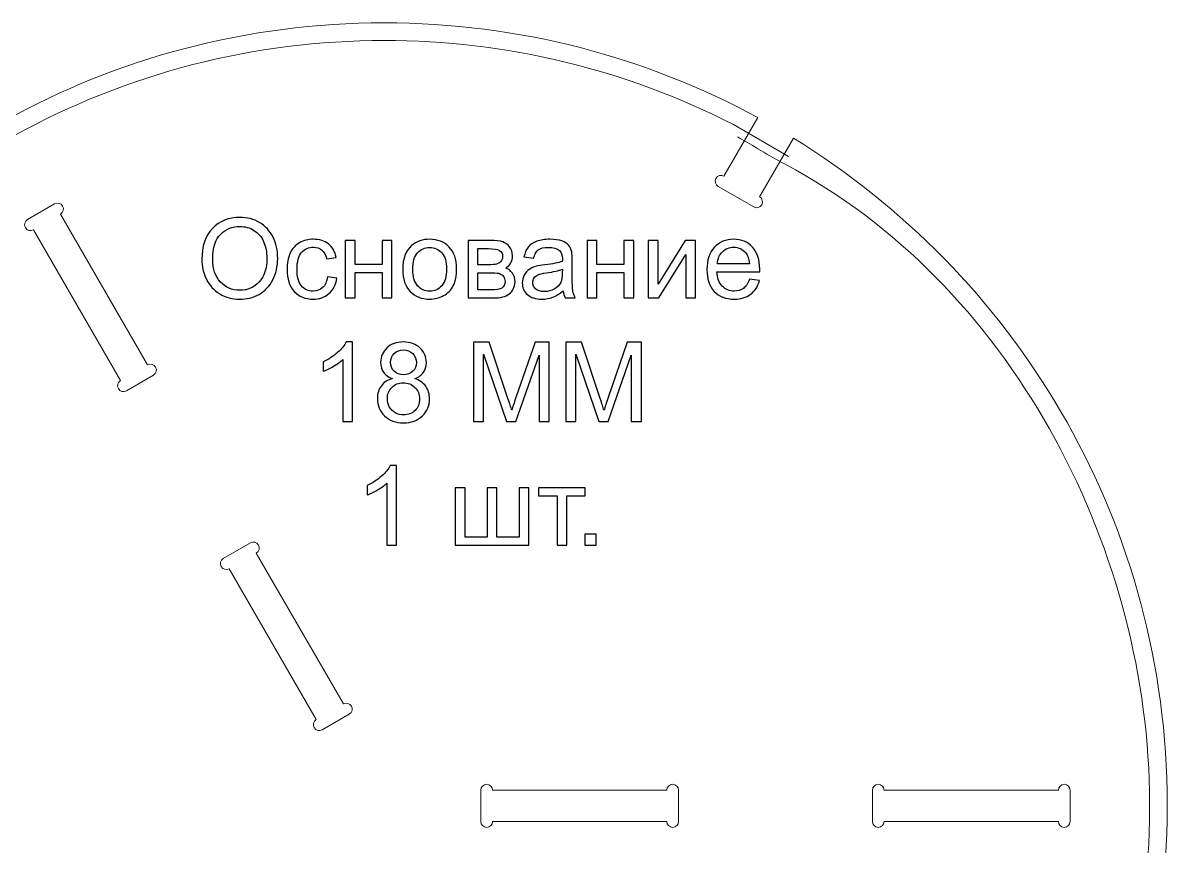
# Model space of a CAD drawing. Header units: millimetres. Extents: x -998 to 1016, y -1915 to 1914.
# Drawn here: x 10 to 594, y -1535 to -1115 of the extents above; entities that cross this region are included whole.
import ezdxf

# ---------------------------------------------------------------- set-up
doc = ezdxf.new("R2010")
doc.units = ezdxf.units.MM
doc.header["$MEASUREMENT"] = 0
doc.layers.add('layer 1', color=7, linetype='Continuous')

msp = doc.modelspace()

# ---------------------------------------------------------------- linework, layer by layer
at = {"layer": 'layer 1', "color": 2, "lineweight": 20}
for points, knots in [([(194.3957, -1114.8459), (124.2, -1114.8458), (58.2417, -1132.9496), (0.896, -1164.7091), (0.896, -1164.7091), (0.896, -1164.7091), (-12.0945, -1172.2086), (-12.0945, -1172.2086), (-12.0945, -1172.2086), (-125.2622, -1240.5539), (-201.8214, -1363.3757), (-205.4554, -1504.3458), (-205.4554, -1504.3458), (-205.4554, -1504.3458), (-170.9966, -1504.3458), (-170.9966, -1504.3458), (-170.9966, -1504.3458), (-170.9965, -1502.689), (-169.6534, -1501.3459), (-167.9964, -1501.3458), (-167.9964, -1501.3458), (-166.3398, -1501.3458), (-164.9752, -1502.6895), (-164.9966, -1504.3458), (-164.9966, -1504.3458), (-164.9966, -1504.3458), (-164.9967, -1504.3537), (-164.9967, -1504.3537), (-164.9967, -1504.3537), (-164.9967, -1504.3537), (-164.9967, -1525.3381), (-164.9967, -1525.3381), (-164.9967, -1525.3381), (-164.9967, -1525.3381), (-164.9966, -1525.3459), (-164.9966, -1525.3459), (-164.9966, -1525.3459), (-164.9752, -1527.0022), (-166.3398, -1528.3458), (-167.9966, -1528.3459), (-167.9966, -1528.3459), (-169.6534, -1528.3458), (-170.9965, -1527.0026), (-170.9965, -1525.3457), (-170.9965, -1525.3457), (-170.9965, -1525.3457), (-205.4554, -1525.3457), (-205.4554, -1525.3457), (-205.4554, -1525.3457), (-201.8212, -1666.315), (-125.2624, -1789.1349), (-12.0967, -1857.4819), (-12.0967, -1857.4819), (-12.0967, -1857.4819), (0.8935, -1864.9816), (0.8935, -1864.9816), (0.8935, -1864.9816), (58.2391, -1896.7429), (124.1991, -1914.8459), (194.3956, -1914.8459), (194.3956, -1914.8459), (263.5146, -1914.8459), (328.5246, -1897.2959), (385.2469, -1866.4366), (385.2469, -1866.4366), (385.2469, -1866.4366), (367.9563, -1836.489), (367.9563, -1836.489), (367.9563, -1836.489), (366.5217, -1837.3173), (364.6868, -1836.8255), (363.8584, -1835.3909), (363.8584, -1835.3909), (363.03, -1833.956), (363.5113, -1832.1024), (364.9564, -1831.2928), (364.9564, -1831.2928), (364.9564, -1831.2928), (364.9632, -1831.289), (364.9632, -1831.289), (364.9632, -1831.289), (364.9632, -1831.289), (383.1363, -1820.7968), (383.1363, -1820.7968), (383.1363, -1820.7968), (383.1363, -1820.7968), (383.143, -1820.7928), (383.143, -1820.7928), (383.143, -1820.7928), (384.5665, -1819.946), (386.4126, -1820.4561), (387.241, -1821.8909), (387.241, -1821.8909), (388.0694, -1823.3256), (387.5779, -1825.1605), (386.143, -1825.9889), (386.143, -1825.9889), (386.143, -1825.9889), (403.4201, -1855.9137), (403.4201, -1855.9137), (403.4201, -1855.9137), (515.9759, -1786.7795), (591.7027, -1663.5077), (594.3007, -1522.3458), (594.3007, -1522.3458), (594.3007, -1522.3458), (594.3007, -1507.3459), (594.3007, -1507.3459), (594.3007, -1507.3459), (591.7029, -1366.1862), (515.9772, -1242.9176), (403.4252, -1173.7812), (403.4252, -1173.7812), (403.4252, -1173.7812), (386.1526, -1203.6984), (386.1526, -1203.6984), (386.1526, -1203.6984), (387.5872, -1204.5268), (388.079, -1206.3617), (387.2506, -1207.7965), (387.2506, -1207.7965), (386.4221, -1209.2312), (384.5762, -1209.7413), (383.1525, -1208.8946), (383.1525, -1208.8946), (383.1525, -1208.8946), (383.1459, -1208.8906), (383.1459, -1208.8906), (383.1459, -1208.8906), (383.1459, -1208.8906), (364.9728, -1198.3983), (364.9728, -1198.3983), (364.9728, -1198.3983), (364.9728, -1198.3983), (364.9661, -1198.3945), (364.9661, -1198.3945), (364.9661, -1198.3945), (363.5207, -1197.5851), (363.0396, -1195.7313), (363.868, -1194.2965), (363.868, -1194.2965), (364.6963, -1192.8617), (366.531, -1192.37), (367.9659, -1193.1984), (367.9659, -1193.1984), (367.9659, -1193.1984), (385.2521, -1163.2578), (385.2521, -1163.2578), (385.2521, -1163.2578), (328.5313, -1132.3934), (263.5166, -1114.8459), (194.3957, -1114.8459)], [0, 0, 0, 0, 0.02564103, 0.02564103, 0.02564103, 0.02564103, 0.05128205, 0.05128205, 0.05128205, 0.05128205, 0.07692308, 0.07692308, 0.07692308, 0.07692308, 0.1025641, 0.1025641, 0.1025641, 0.1025641, 0.12820513, 0.12820513, 0.12820513, 0.12820513, 0.15384615, 0.15384615, 0.15384615, 0.15384615, 0.17948718, 0.17948718, 0.17948718, 0.17948718, 0.20512821, 0.20512821, 0.20512821, 0.20512821, 0.23076923, 0.23076923, 0.23076923, 0.23076923, 0.25641026, 0.25641026, 0.25641026, 0.25641026, 0.28205128, 0.28205128, 0.28205128, 0.28205128, 0.30769231, 0.30769231, 0.30769231, 0.30769231, 0.33333333, 0.33333333, 0.33333333, 0.33333333, 0.35897436, 0.35897436, 0.35897436, 0.35897436, 0.38461538, 0.38461538, 0.38461538, 0.38461538, 0.41025641, 0.41025641, 0.41025641, 0.41025641, 0.43589744, 0.43589744, 0.43589744, 0.43589744, 0.46153846, 0.46153846, 0.46153846, 0.46153846, 0.48717949, 0.48717949, 0.48717949, 0.48717949, 0.51282051, 0.51282051, 0.51282051, 0.51282051, 0.53846154, 0.53846154, 0.53846154, 0.53846154, 0.56410256, 0.56410256, 0.56410256, 0.56410256, 0.58974359, 0.58974359, 0.58974359, 0.58974359, 0.61538462, 0.61538462, 0.61538462, 0.61538462, 0.64102564, 0.64102564, 0.64102564, 0.64102564, 0.66666667, 0.66666667, 0.66666667, 0.66666667, 0.69230769, 0.69230769, 0.69230769, 0.69230769, 0.71794872, 0.71794872, 0.71794872, 0.71794872, 0.74358974, 0.74358974, 0.74358974, 0.74358974, 0.76923077, 0.76923077, 0.76923077, 0.76923077, 0.79487179, 0.79487179, 0.79487179, 0.79487179, 0.82051282, 0.82051282, 0.82051282, 0.82051282, 0.84615385, 0.84615385, 0.84615385, 0.84615385, 0.87179487, 0.87179487, 0.87179487, 0.87179487, 0.8974359, 0.8974359, 0.8974359, 0.8974359, 0.92307692, 0.92307692, 0.92307692, 0.92307692, 0.94871795, 0.94871795, 0.94871795, 0.94871795, 1, 1, 1, 1]), ([(29.0887, -1212.5455), (29.0887, -1212.5455), (73.5887, -1289.6217), (73.5887, -1289.6217), (73.5887, -1289.6217), (75.0237, -1288.7933), (76.8584, -1289.2848), (77.6868, -1290.7197), (77.6868, -1290.7197), (78.5153, -1292.1548), (78.0237, -1293.9895), (76.5887, -1294.818), (76.5887, -1294.818), (76.5887, -1294.818), (62.7324, -1302.8179), (62.7324, -1302.8179), (62.7324, -1302.8179), (61.2974, -1303.6463), (59.4627, -1303.1547), (58.6343, -1301.7198), (58.6343, -1301.7198), (57.8059, -1300.285), (58.2974, -1298.4503), (59.7324, -1297.6218), (59.7324, -1297.6218), (59.7324, -1297.6218), (15.2324, -1220.5455), (15.2324, -1220.5455), (15.2324, -1220.5455), (13.7974, -1221.374), (11.9628, -1220.8823), (11.1343, -1219.4474), (11.1343, -1219.4474), (10.3057, -1218.0125), (10.7974, -1216.1778), (12.2324, -1215.3493), (12.2324, -1215.3493), (12.2324, -1215.3493), (26.0887, -1207.3494), (26.0887, -1207.3494), (26.0887, -1207.3494), (27.5237, -1206.5209), (29.3584, -1207.0124), (30.1868, -1208.4473), (30.1868, -1208.4473), (31.0153, -1209.8823), (30.5237, -1211.717), (29.0887, -1212.5455)], [0, 0, 0, 0, 0.07692308, 0.07692308, 0.07692308, 0.07692308, 0.15384615, 0.15384615, 0.15384615, 0.15384615, 0.23076923, 0.23076923, 0.23076923, 0.23076923, 0.30769231, 0.30769231, 0.30769231, 0.30769231, 0.38461538, 0.38461538, 0.38461538, 0.38461538, 0.46153846, 0.46153846, 0.46153846, 0.46153846, 0.53846154, 0.53846154, 0.53846154, 0.53846154, 0.61538462, 0.61538462, 0.61538462, 0.61538462, 0.69230769, 0.69230769, 0.69230769, 0.69230769, 0.76923077, 0.76923077, 0.76923077, 0.76923077, 0.84615385, 0.84615385, 0.84615385, 0.84615385, 1, 1, 1, 1]), ([(129.0887, -1385.7505), (129.0887, -1385.7505), (173.5887, -1462.8268), (173.5887, -1462.8268), (173.5887, -1462.8268), (175.0237, -1461.9984), (176.8584, -1462.49), (177.6869, -1463.9249), (177.6869, -1463.9249), (178.5153, -1465.3598), (178.0237, -1467.1945), (176.5887, -1468.023), (176.5887, -1468.023), (176.5887, -1468.023), (162.7324, -1476.023), (162.7324, -1476.023), (162.7324, -1476.023), (161.2974, -1476.8514), (159.4628, -1476.3598), (158.6343, -1474.9249), (158.6343, -1474.9249), (157.8058, -1473.49), (158.2974, -1471.6553), (159.7324, -1470.8268), (159.7324, -1470.8268), (159.7324, -1470.8268), (115.2323, -1393.7505), (115.2323, -1393.7505), (115.2323, -1393.7505), (113.7974, -1394.5789), (111.9626, -1394.0872), (111.1341, -1392.6524), (111.1341, -1392.6524), (110.3058, -1391.2176), (110.7973, -1389.3828), (112.2323, -1388.5543), (112.2323, -1388.5543), (112.2323, -1388.5543), (126.0887, -1380.5543), (126.0887, -1380.5543), (126.0887, -1380.5543), (127.5236, -1379.7259), (129.3584, -1380.2175), (130.1868, -1381.6524), (130.1868, -1381.6524), (131.0153, -1383.0873), (130.5237, -1384.922), (129.0887, -1385.7505)], [0, 0, 0, 0, 0.07692308, 0.07692308, 0.07692308, 0.07692308, 0.15384615, 0.15384615, 0.15384615, 0.15384615, 0.23076923, 0.23076923, 0.23076923, 0.23076923, 0.30769231, 0.30769231, 0.30769231, 0.30769231, 0.38461538, 0.38461538, 0.38461538, 0.38461538, 0.46153846, 0.46153846, 0.46153846, 0.46153846, 0.53846154, 0.53846154, 0.53846154, 0.53846154, 0.61538462, 0.61538462, 0.61538462, 0.61538462, 0.69230769, 0.69230769, 0.69230769, 0.69230769, 0.76923077, 0.76923077, 0.76923077, 0.76923077, 0.84615385, 0.84615385, 0.84615385, 0.84615385, 1, 1, 1, 1]), ([(338.7512, -1522.893), (338.7512, -1522.893), (249.7511, -1522.893), (249.7511, -1522.893), (249.7511, -1522.893), (249.7511, -1524.5499), (248.408, -1525.8931), (246.7511, -1525.8931), (246.7511, -1525.8931), (245.0942, -1525.8931), (243.7511, -1524.5499), (243.7511, -1522.893), (243.7511, -1522.893), (243.7511, -1522.893), (243.7511, -1506.8931), (243.7511, -1506.8931), (243.7511, -1506.8931), (243.7511, -1505.2362), (245.0942, -1503.8931), (246.7511, -1503.8931), (246.7511, -1503.8931), (248.408, -1503.8931), (249.7512, -1505.2362), (249.7511, -1506.8931), (249.7511, -1506.8931), (249.7511, -1506.8931), (338.7512, -1506.8931), (338.7512, -1506.8931), (338.7512, -1506.8931), (338.7512, -1505.2362), (340.0943, -1503.8931), (341.7512, -1503.8931), (341.7512, -1503.8931), (343.4081, -1503.8931), (344.7512, -1505.2362), (344.7512, -1506.8931), (344.7512, -1506.8931), (344.7512, -1506.8931), (344.7512, -1522.893), (344.7512, -1522.893), (344.7512, -1522.893), (344.7512, -1524.5499), (343.4081, -1525.893), (341.7512, -1525.893), (341.7512, -1525.893), (340.0943, -1525.893), (338.7512, -1524.5499), (338.7512, -1522.893)], [0, 0, 0, 0, 0.07692308, 0.07692308, 0.07692308, 0.07692308, 0.15384615, 0.15384615, 0.15384615, 0.15384615, 0.23076923, 0.23076923, 0.23076923, 0.23076923, 0.30769231, 0.30769231, 0.30769231, 0.30769231, 0.38461538, 0.38461538, 0.38461538, 0.38461538, 0.46153846, 0.46153846, 0.46153846, 0.46153846, 0.53846154, 0.53846154, 0.53846154, 0.53846154, 0.61538462, 0.61538462, 0.61538462, 0.61538462, 0.69230769, 0.69230769, 0.69230769, 0.69230769, 0.76923077, 0.76923077, 0.76923077, 0.76923077, 0.84615385, 0.84615385, 0.84615385, 0.84615385, 1, 1, 1, 1]), ([(538.7511, -1522.893), (538.7511, -1522.893), (449.7511, -1522.8931), (449.7511, -1522.8931), (449.7511, -1522.8931), (449.7511, -1524.5499), (448.408, -1525.893), (446.7511, -1525.893), (446.7511, -1525.893), (445.0942, -1525.893), (443.7511, -1524.5499), (443.7511, -1522.893), (443.7511, -1522.893), (443.7511, -1522.893), (443.7511, -1506.8931), (443.7511, -1506.8931), (443.7511, -1506.8931), (443.7511, -1505.2363), (445.0942, -1503.8931), (446.7511, -1503.8931), (446.7511, -1503.8931), (448.408, -1503.8931), (449.7511, -1505.2362), (449.7511, -1506.8931), (449.7511, -1506.8931), (449.7511, -1506.8931), (538.7511, -1506.8931), (538.7511, -1506.8931), (538.7511, -1506.8931), (538.751, -1505.2362), (540.0942, -1503.8931), (541.7511, -1503.8931), (541.7511, -1503.8931), (543.408, -1503.8931), (544.7511, -1505.2362), (544.7511, -1506.8931), (544.7511, -1506.8931), (544.7511, -1506.8931), (544.751, -1522.893), (544.751, -1522.893), (544.751, -1522.893), (544.7511, -1524.5499), (543.408, -1525.893), (541.7511, -1525.893), (541.7511, -1525.893), (540.0942, -1525.893), (538.7511, -1524.5499), (538.7511, -1522.893)], [0, 0, 0, 0, 0.07692308, 0.07692308, 0.07692308, 0.07692308, 0.15384615, 0.15384615, 0.15384615, 0.15384615, 0.23076923, 0.23076923, 0.23076923, 0.23076923, 0.30769231, 0.30769231, 0.30769231, 0.30769231, 0.38461538, 0.38461538, 0.38461538, 0.38461538, 0.46153846, 0.46153846, 0.46153846, 0.46153846, 0.53846154, 0.53846154, 0.53846154, 0.53846154, 0.61538462, 0.61538462, 0.61538462, 0.61538462, 0.69230769, 0.69230769, 0.69230769, 0.69230769, 0.76923077, 0.76923077, 0.76923077, 0.76923077, 0.84615385, 0.84615385, 0.84615385, 0.84615385, 1, 1, 1, 1])]:
    msp.add_open_spline(points, degree=3, knots=knots, dxfattribs=at)
at = {"layer": 'layer 1', "color": 250, "lineweight": 20}
for points, knots in [([(400.8712, -1183.1498), (400.8712, -1183.1498), (372.7881, -1166.8461), (372.7881, -1166.8461), (372.7881, -1166.8461), (317.5423, -1138.4574), (256.6286, -1123.8459), (194.3957, -1123.8459), (194.3957, -1123.8459), (128.1017, -1123.8459), (63.3346, -1140.4325), (5.326, -1172.5437), (5.326, -1172.5437), (5.326, -1172.5437), (-7.5174, -1179.9583), (-7.5174, -1179.9583), (-7.5174, -1179.9583), (-114.8251, -1244.7974), (-194.4822, -1369.0109), (-192.2019, -1496.604), (-192.2019, -1496.604), (-192.0202, -1506.7731), (-191.7237, -1516.8524), (-191.6799, -1527.4732)], [0, 0, 0, 0, 0.14285714, 0.14285714, 0.14285714, 0.14285714, 0.28571429, 0.28571429, 0.28571429, 0.28571429, 0.42857143, 0.42857143, 0.42857143, 0.42857143, 0.57142857, 0.57142857, 0.57142857, 0.57142857, 0.71428571, 0.71428571, 0.71428571, 0.71428571, 1, 1, 1, 1]), ([(375.0342, -1861.5301), (375.0342, -1861.5301), (406.536, -1843.3106), (406.536, -1843.3106), (406.536, -1843.3106), (515.5865, -1772.761), (582.8691, -1652.8969), (585.3007, -1522.2625), (585.3007, -1522.2625), (585.3007, -1522.2625), (585.3007, -1507.4292), (585.3007, -1507.4292), (585.3007, -1507.4292), (582.9368, -1380.4269), (513.3711, -1247.4755), (399.1346, -1187.086), (399.1346, -1187.086), (390.903, -1182.7345), (382.69, -1177.3789), (374.7876, -1173.0294)], [0, 0, 0, 0, 0.16666667, 0.16666667, 0.16666667, 0.16666667, 0.33333333, 0.33333333, 0.33333333, 0.33333333, 0.5, 0.5, 0.5, 0.5, 0.66666667, 0.66666667, 0.66666667, 0.66666667, 1, 1, 1, 1]), ([(-196.2882, -1498.3028), (-196.2882, -1498.3028), (-196.1118, -1534.3457), (-196.1118, -1534.3457), (-196.1118, -1534.3457), (-189.6966, -1664.3935), (-119.0087, -1782.3638), (-7.5194, -1849.7323), (-7.5194, -1849.7323), (-7.5194, -1849.7323), (5.3237, -1857.1471), (5.3237, -1857.1471), (5.3237, -1857.1471), (63.3321, -1889.2601), (128.1011, -1905.8459), (194.3956, -1905.8459), (194.3956, -1905.8459), (269.9836, -1905.8459), (333.9758, -1880.035), (398.2295, -1843.2738)], [0, 0, 0, 0, 0.16666667, 0.16666667, 0.16666667, 0.16666667, 0.33333333, 0.33333333, 0.33333333, 0.33333333, 0.5, 0.5, 0.5, 0.5, 0.66666667, 0.66666667, 0.66666667, 0.66666667, 1, 1, 1, 1])]:
    msp.add_open_spline(points, degree=3, knots=knots, dxfattribs=at)
at = {"layer": 'layer 1', "color": 250}
for points, knots in [([(101.2695, -1235.6684), (101.2695, -1228.9581), (103.079, -1223.6991), (106.6887, -1219.901), (106.6887, -1219.901), (110.2983, -1216.1029), (114.9541, -1214.2085), (120.6654, -1214.2085), (120.6654, -1214.2085), (124.407, -1214.2085), (127.7716, -1215.1038), (130.778, -1216.8851), (130.778, -1216.8851), (133.7751, -1218.6664), (136.0652, -1221.1545), (137.6392, -1224.3494), (137.6392, -1224.3494), (139.2131, -1227.5349), (140.0047, -1231.154), (140.0047, -1235.1972), (140.0047, -1235.1972), (140.0047, -1239.2969), (139.1754, -1242.9725), (137.5166, -1246.2051), (137.5166, -1246.2051), (135.8579, -1249.4472), (133.5112, -1251.8976), (130.4764, -1253.5563), (130.4764, -1253.5563), (127.4323, -1255.2245), (124.1525, -1256.0539), (120.6371, -1256.0539), (120.6371, -1256.0539), (116.8201, -1256.0539), (113.4178, -1255.1303), (110.4114, -1253.2925), (110.4114, -1253.2925), (107.4144, -1251.4547), (105.1336, -1248.9477), (103.588, -1245.7622), (103.588, -1245.7622), (102.0423, -1242.5861), (101.2695, -1239.2215), (101.2695, -1235.6684)], [0, 0, 0, 0, 0.08333333, 0.08333333, 0.08333333, 0.08333333, 0.16666667, 0.16666667, 0.16666667, 0.16666667, 0.25, 0.25, 0.25, 0.25, 0.33333333, 0.33333333, 0.33333333, 0.33333333, 0.41666667, 0.41666667, 0.41666667, 0.41666667, 0.5, 0.5, 0.5, 0.5, 0.58333333, 0.58333333, 0.58333333, 0.58333333, 0.66666667, 0.66666667, 0.66666667, 0.66666667, 0.75, 0.75, 0.75, 0.75, 0.83333333, 0.83333333, 0.83333333, 0.83333333, 1, 1, 1, 1]), ([(106.8112, -1235.7626), (106.8112, -1240.6352), (108.1212, -1244.471), (110.7413, -1247.2701), (110.7413, -1247.2701), (113.3613, -1250.0692), (116.6505, -1251.4735), (120.6088, -1251.4735), (120.6088, -1251.4735), (124.6426, -1251.4735), (127.9506, -1250.0598), (130.5613, -1247.2324), (130.5613, -1247.2324), (133.1625, -1244.405), (134.4631, -1240.3901), (134.4631, -1235.1877), (134.4631, -1235.1877), (134.4631, -1231.8985), (133.907, -1229.024), (132.7949, -1226.5736), (132.7949, -1226.5736), (131.6828, -1224.1232), (130.0523, -1222.2194), (127.9129, -1220.8717), (127.9129, -1220.8717), (125.7641, -1219.524), (123.3608, -1218.8454), (120.6937, -1218.8454), (120.6937, -1218.8454), (116.905, -1218.8454), (113.644, -1220.146), (110.9109, -1222.7472), (110.9109, -1222.7472), (108.1778, -1225.3484), (106.8112, -1229.6837), (106.8112, -1235.7626)], [0, 0, 0, 0, 0.1, 0.1, 0.1, 0.1, 0.2, 0.2, 0.2, 0.2, 0.3, 0.3, 0.3, 0.3, 0.4, 0.4, 0.4, 0.4, 0.5, 0.5, 0.5, 0.5, 0.6, 0.6, 0.6, 0.6, 0.7, 0.7, 0.7, 0.7, 0.8, 0.8, 0.8, 0.8, 1, 1, 1, 1]), ([(165.4419, -1244.6312), (165.4419, -1244.6312), (170.305, -1245.3098), (170.305, -1245.3098), (170.305, -1245.3098), (169.7678, -1248.6555), (168.4106, -1251.2662), (166.2147, -1253.1605), (166.2147, -1253.1605), (164.0187, -1255.0549), (161.3139, -1255.9973), (158.1189, -1255.9973), (158.1189, -1255.9973), (154.1135, -1255.9973), (150.8902, -1254.6873), (148.4587, -1252.0673), (148.4587, -1252.0673), (146.0177, -1249.4472), (144.8019, -1245.6962), (144.8019, -1240.8142), (144.8019, -1240.8142), (144.8019, -1237.6476), (145.3297, -1234.8861), (146.3758, -1232.5111), (146.3758, -1232.5111), (147.422, -1230.1456), (149.0147, -1228.3643), (151.1635, -1227.1862), (151.1635, -1227.1862), (153.3029, -1225.9987), (155.6308, -1225.405), (158.1566, -1225.405), (158.1566, -1225.405), (161.3327, -1225.405), (163.9433, -1226.2061), (165.9602, -1227.8177), (165.9602, -1227.8177), (167.9865, -1229.4293), (169.2871, -1231.7195), (169.8526, -1234.6788), (169.8526, -1234.6788), (169.8526, -1234.6788), (165.046, -1235.4139), (165.046, -1235.4139), (165.046, -1235.4139), (164.5842, -1233.4442), (163.7737, -1231.9645), (162.5956, -1230.9655), (162.5956, -1230.9655), (161.427, -1229.9759), (160.0133, -1229.4764), (158.3545, -1229.4764), (158.3545, -1229.4764), (155.8476, -1229.4764), (153.8119, -1230.3717), (152.2379, -1232.1624), (152.2379, -1232.1624), (150.6735, -1233.9625), (149.8912, -1236.7899), (149.8912, -1240.6729), (149.8912, -1240.6729), (149.8912, -1244.6124), (150.6452, -1247.468), (152.1531, -1249.2493), (152.1531, -1249.2493), (153.6705, -1251.0305), (155.6402, -1251.9259), (158.0624, -1251.9259), (158.0624, -1251.9259), (160.0227, -1251.9259), (161.6532, -1251.3321), (162.9538, -1250.1352), (162.9538, -1250.1352), (164.2638, -1248.9477), (165.0931, -1247.1099), (165.4419, -1244.6312)], [0, 0, 0, 0, 0.05, 0.05, 0.05, 0.05, 0.1, 0.1, 0.1, 0.1, 0.15, 0.15, 0.15, 0.15, 0.2, 0.2, 0.2, 0.2, 0.25, 0.25, 0.25, 0.25, 0.3, 0.3, 0.3, 0.3, 0.35, 0.35, 0.35, 0.35, 0.4, 0.4, 0.4, 0.4, 0.45, 0.45, 0.45, 0.45, 0.5, 0.5, 0.5, 0.5, 0.55, 0.55, 0.55, 0.55, 0.6, 0.6, 0.6, 0.6, 0.65, 0.65, 0.65, 0.65, 0.7, 0.7, 0.7, 0.7, 0.75, 0.75, 0.75, 0.75, 0.8, 0.8, 0.8, 0.8, 0.85, 0.85, 0.85, 0.85, 0.9, 0.9, 0.9, 0.9, 1, 1, 1, 1]), ([(174.5461, -1226.027), (174.5461, -1226.027), (179.5223, -1226.027), (179.5223, -1226.027), (179.5223, -1226.027), (179.5223, -1226.027), (179.5223, -1238.2413), (179.5223, -1238.2413), (179.5223, -1238.2413), (179.5223, -1238.2413), (193.3199, -1238.2413), (193.3199, -1238.2413), (193.3199, -1238.2413), (193.3199, -1238.2413), (193.3199, -1226.027), (193.3199, -1226.027), (193.3199, -1226.027), (193.3199, -1226.027), (198.2961, -1226.027), (198.2961, -1226.027), (198.2961, -1226.027), (198.2961, -1226.027), (198.2961, -1255.3753), (198.2961, -1255.3753), (198.2961, -1255.3753), (198.2961, -1255.3753), (193.3199, -1255.3753), (193.3199, -1255.3753), (193.3199, -1255.3753), (193.3199, -1255.3753), (193.3199, -1242.3693), (193.3199, -1242.3693), (193.3199, -1242.3693), (193.3199, -1242.3693), (179.5223, -1242.3693), (179.5223, -1242.3693), (179.5223, -1242.3693), (179.5223, -1242.3693), (179.5223, -1255.3753), (179.5223, -1255.3753), (179.5223, -1255.3753), (179.5223, -1255.3753), (174.5461, -1255.3753), (174.5461, -1255.3753), (174.5461, -1255.3753), (174.5461, -1255.3753), (174.5461, -1226.027), (174.5461, -1226.027)], [0, 0, 0, 0, 0.07692308, 0.07692308, 0.07692308, 0.07692308, 0.15384615, 0.15384615, 0.15384615, 0.15384615, 0.23076923, 0.23076923, 0.23076923, 0.23076923, 0.30769231, 0.30769231, 0.30769231, 0.30769231, 0.38461538, 0.38461538, 0.38461538, 0.38461538, 0.46153846, 0.46153846, 0.46153846, 0.46153846, 0.53846154, 0.53846154, 0.53846154, 0.53846154, 0.61538462, 0.61538462, 0.61538462, 0.61538462, 0.69230769, 0.69230769, 0.69230769, 0.69230769, 0.76923077, 0.76923077, 0.76923077, 0.76923077, 0.84615385, 0.84615385, 0.84615385, 0.84615385, 1, 1, 1, 1]), ([(203.9038, -1240.7011), (203.9038, -1235.282), (205.4117, -1231.2671), (208.437, -1228.6565), (208.437, -1228.6565), (210.9534, -1226.4888), (214.0353, -1225.405), (217.6637, -1225.405), (217.6637, -1225.405), (221.6881, -1225.405), (224.9867, -1226.7244), (227.5502, -1229.3633), (227.5502, -1229.3633), (230.1043, -1231.9928), (231.386, -1235.6401), (231.386, -1240.2865), (231.386, -1240.2865), (231.386, -1244.0563), (230.8205, -1247.0156), (229.6896, -1249.1739), (229.6896, -1249.1739), (228.5586, -1251.3321), (226.9093, -1253.0097), (224.7416, -1254.2066), (224.7416, -1254.2066), (222.5834, -1255.4036), (220.2178, -1255.9973), (217.6637, -1255.9973), (217.6637, -1255.9973), (213.5546, -1255.9973), (210.2371, -1254.6873), (207.7019, -1252.0578), (207.7019, -1252.0578), (205.1667, -1249.4284), (203.9038, -1245.6397), (203.9038, -1240.7011)], [0, 0, 0, 0, 0.1, 0.1, 0.1, 0.1, 0.2, 0.2, 0.2, 0.2, 0.3, 0.3, 0.3, 0.3, 0.4, 0.4, 0.4, 0.4, 0.5, 0.5, 0.5, 0.5, 0.6, 0.6, 0.6, 0.6, 0.7, 0.7, 0.7, 0.7, 0.8, 0.8, 0.8, 0.8, 1, 1, 1, 1]), ([(237.2199, -1226.027), (237.2199, -1226.027), (248.6708, -1226.027), (248.6708, -1226.027), (248.6708, -1226.027), (251.4793, -1226.027), (253.5716, -1226.2626), (254.9476, -1226.7338), (254.9476, -1226.7338), (256.3142, -1227.2051), (257.4922, -1228.0627), (258.4724, -1229.3162), (258.4724, -1229.3162), (259.462, -1230.5791), (259.9521, -1232.0776), (259.9521, -1233.8306), (259.9521, -1233.8306), (259.9521, -1235.2349), (259.6599, -1236.4601), (259.085, -1237.4968), (259.085, -1237.4968), (258.5007, -1238.5429), (257.6336, -1239.4194), (256.465, -1240.1168), (256.465, -1240.1168), (257.841, -1240.5786), (258.9813, -1241.4363), (259.8955, -1242.6992), (259.8955, -1242.6992), (260.8003, -1243.9526), (261.2527, -1245.4512), (261.2527, -1247.1759), (261.2527, -1247.1759), (261.0736, -1249.9561), (260.0746, -1252.0201), (258.2745, -1253.3584), (258.2745, -1253.3584), (256.4744, -1254.7062), (253.8543, -1255.3753), (250.4238, -1255.3753), (250.4238, -1255.3753), (250.4238, -1255.3753), (237.2199, -1255.3753), (237.2199, -1255.3753), (237.2199, -1255.3753), (237.2199, -1255.3753), (237.2199, -1226.027), (237.2199, -1226.027)], [0, 0, 0, 0, 0.07692308, 0.07692308, 0.07692308, 0.07692308, 0.15384615, 0.15384615, 0.15384615, 0.15384615, 0.23076923, 0.23076923, 0.23076923, 0.23076923, 0.30769231, 0.30769231, 0.30769231, 0.30769231, 0.38461538, 0.38461538, 0.38461538, 0.38461538, 0.46153846, 0.46153846, 0.46153846, 0.46153846, 0.53846154, 0.53846154, 0.53846154, 0.53846154, 0.61538462, 0.61538462, 0.61538462, 0.61538462, 0.69230769, 0.69230769, 0.69230769, 0.69230769, 0.76923077, 0.76923077, 0.76923077, 0.76923077, 0.84615385, 0.84615385, 0.84615385, 0.84615385, 1, 1, 1, 1]), ([(285.8038, -1251.6997), (283.9565, -1253.2736), (282.1753, -1254.3763), (280.4694, -1255.0266), (280.4694, -1255.0266), (278.7636, -1255.6769), (276.9352, -1255.9973), (274.9749, -1255.9973), (274.9749, -1255.9973), (271.7516, -1255.9973), (269.273, -1255.2151), (267.5388, -1253.6412), (267.5388, -1253.6412), (265.8047, -1252.0767), (264.9376, -1250.0692), (264.9376, -1247.6283), (264.9376, -1247.6283), (264.9376, -1246.1957), (265.2675, -1244.8857), (265.9178, -1243.6982), (265.9178, -1243.6982), (266.5775, -1242.5107), (267.4351, -1241.5682), (268.4907, -1240.8519), (268.4907, -1240.8519), (269.5557, -1240.1357), (270.7432, -1239.589), (272.0721, -1239.2215), (272.0721, -1239.2215), (273.0522, -1238.967), (274.5319, -1238.722), (276.5016, -1238.4769), (276.5016, -1238.4769), (280.5165, -1238.0057), (283.4853, -1237.4308), (285.3797, -1236.7711), (285.3797, -1236.7711), (285.3985, -1236.0925), (285.4079, -1235.659), (285.4079, -1235.4799), (285.4079, -1235.4799), (285.4079, -1233.463), (284.9367, -1232.0399), (283.9942, -1231.2105), (283.9942, -1231.2105), (282.7219, -1230.089), (280.8276, -1229.533), (278.3206, -1229.533), (278.3206, -1229.533), (275.9739, -1229.533), (274.2397, -1229.9476), (273.1276, -1230.7676), (273.1276, -1230.7676), (272.0061, -1231.5875), (271.1862, -1233.0389), (270.6489, -1235.1312), (270.6489, -1235.1312), (270.6489, -1235.1312), (265.7858, -1234.4526), (265.7858, -1234.4526), (265.7858, -1234.4526), (266.2288, -1232.3698), (266.9545, -1230.6828), (267.9724, -1229.401), (267.9724, -1229.401), (268.9902, -1228.1193), (270.4605, -1227.1391), (272.3831, -1226.4417), (272.3831, -1226.4417), (274.2963, -1225.7537), (276.5299, -1225.405), (279.0557, -1225.405), (279.0557, -1225.405), (281.5627, -1225.405), (283.6078, -1225.6971), (285.1817, -1226.2909), (285.1817, -1226.2909), (286.7462, -1226.8846), (287.9055, -1227.6198), (288.6406, -1228.5151), (288.6406, -1228.5151), (289.3757, -1229.4104), (289.8941, -1230.5414), (290.1956, -1231.908), (290.1956, -1231.908), (290.3559, -1232.7562), (290.4407, -1234.283), (290.4407, -1236.4789), (290.4407, -1236.4789), (290.4407, -1236.4789), (290.4407, -1243.0762), (290.4407, -1243.0762), (290.4407, -1243.0762), (290.4407, -1247.6848), (290.5444, -1250.597), (290.7517, -1251.8316), (290.7517, -1251.8316), (290.9496, -1253.0663), (291.3643, -1254.2443), (291.9675, -1255.3753), (291.9675, -1255.3753), (291.9675, -1255.3753), (286.7651, -1255.3753), (286.7651, -1255.3753), (286.7651, -1255.3753), (286.2656, -1254.3292), (285.9451, -1253.104), (285.8038, -1251.6997)], [0, 0, 0, 0, 0.03571429, 0.03571429, 0.03571429, 0.03571429, 0.07142857, 0.07142857, 0.07142857, 0.07142857, 0.10714286, 0.10714286, 0.10714286, 0.10714286, 0.14285714, 0.14285714, 0.14285714, 0.14285714, 0.17857143, 0.17857143, 0.17857143, 0.17857143, 0.21428571, 0.21428571, 0.21428571, 0.21428571, 0.25, 0.25, 0.25, 0.25, 0.28571429, 0.28571429, 0.28571429, 0.28571429, 0.32142857, 0.32142857, 0.32142857, 0.32142857, 0.35714286, 0.35714286, 0.35714286, 0.35714286, 0.39285714, 0.39285714, 0.39285714, 0.39285714, 0.42857143, 0.42857143, 0.42857143, 0.42857143, 0.46428571, 0.46428571, 0.46428571, 0.46428571, 0.5, 0.5, 0.5, 0.5, 0.53571429, 0.53571429, 0.53571429, 0.53571429, 0.57142857, 0.57142857, 0.57142857, 0.57142857, 0.60714286, 0.60714286, 0.60714286, 0.60714286, 0.64285714, 0.64285714, 0.64285714, 0.64285714, 0.67857143, 0.67857143, 0.67857143, 0.67857143, 0.71428571, 0.71428571, 0.71428571, 0.71428571, 0.75, 0.75, 0.75, 0.75, 0.78571429, 0.78571429, 0.78571429, 0.78571429, 0.82142857, 0.82142857, 0.82142857, 0.82142857, 0.85714286, 0.85714286, 0.85714286, 0.85714286, 0.89285714, 0.89285714, 0.89285714, 0.89285714, 0.92857143, 0.92857143, 0.92857143, 0.92857143, 1, 1, 1, 1]), ([(298.0841, -1226.027), (298.0841, -1226.027), (303.0603, -1226.027), (303.0603, -1226.027), (303.0603, -1226.027), (303.0603, -1226.027), (303.0603, -1238.2413), (303.0603, -1238.2413), (303.0603, -1238.2413), (303.0603, -1238.2413), (316.8579, -1238.2413), (316.8579, -1238.2413), (316.8579, -1238.2413), (316.8579, -1238.2413), (316.8579, -1226.027), (316.8579, -1226.027), (316.8579, -1226.027), (316.8579, -1226.027), (321.8341, -1226.027), (321.8341, -1226.027), (321.8341, -1226.027), (321.8341, -1226.027), (321.8341, -1255.3753), (321.8341, -1255.3753), (321.8341, -1255.3753), (321.8341, -1255.3753), (316.8579, -1255.3753), (316.8579, -1255.3753), (316.8579, -1255.3753), (316.8579, -1255.3753), (316.8579, -1242.3693), (316.8579, -1242.3693), (316.8579, -1242.3693), (316.8579, -1242.3693), (303.0603, -1242.3693), (303.0603, -1242.3693), (303.0603, -1242.3693), (303.0603, -1242.3693), (303.0603, -1255.3753), (303.0603, -1255.3753), (303.0603, -1255.3753), (303.0603, -1255.3753), (298.0841, -1255.3753), (298.0841, -1255.3753), (298.0841, -1255.3753), (298.0841, -1255.3753), (298.0841, -1226.027), (298.0841, -1226.027)], [0, 0, 0, 0, 0.07692308, 0.07692308, 0.07692308, 0.07692308, 0.15384615, 0.15384615, 0.15384615, 0.15384615, 0.23076923, 0.23076923, 0.23076923, 0.23076923, 0.30769231, 0.30769231, 0.30769231, 0.30769231, 0.38461538, 0.38461538, 0.38461538, 0.38461538, 0.46153846, 0.46153846, 0.46153846, 0.46153846, 0.53846154, 0.53846154, 0.53846154, 0.53846154, 0.61538462, 0.61538462, 0.61538462, 0.61538462, 0.69230769, 0.69230769, 0.69230769, 0.69230769, 0.76923077, 0.76923077, 0.76923077, 0.76923077, 0.84615385, 0.84615385, 0.84615385, 0.84615385, 1, 1, 1, 1]), ([(329.3079, -1226.027), (329.3079, -1226.027), (334.2841, -1226.027), (334.2841, -1226.027), (334.2841, -1226.027), (334.2841, -1226.027), (334.2841, -1248.4105), (334.2841, -1248.4105), (334.2841, -1248.4105), (334.2841, -1248.4105), (348.11, -1226.027), (348.11, -1226.027), (348.11, -1226.027), (348.11, -1226.027), (353.4538, -1226.027), (353.4538, -1226.027), (353.4538, -1226.027), (353.4538, -1226.027), (353.4538, -1255.3753), (353.4538, -1255.3753), (353.4538, -1255.3753), (353.4538, -1255.3753), (348.4776, -1255.3753), (348.4776, -1255.3753), (348.4776, -1255.3753), (348.4776, -1255.3753), (348.4776, -1233.1332), (348.4776, -1233.1332), (348.4776, -1233.1332), (348.4776, -1233.1332), (334.6705, -1255.3753), (334.6705, -1255.3753), (334.6705, -1255.3753), (334.6705, -1255.3753), (329.3079, -1255.3753), (329.3079, -1255.3753), (329.3079, -1255.3753), (329.3079, -1255.3753), (329.3079, -1226.027), (329.3079, -1226.027)], [0, 0, 0, 0, 0.09090909, 0.09090909, 0.09090909, 0.09090909, 0.18181818, 0.18181818, 0.18181818, 0.18181818, 0.27272727, 0.27272727, 0.27272727, 0.27272727, 0.36363636, 0.36363636, 0.36363636, 0.36363636, 0.45454545, 0.45454545, 0.45454545, 0.45454545, 0.54545455, 0.54545455, 0.54545455, 0.54545455, 0.63636364, 0.63636364, 0.63636364, 0.63636364, 0.72727273, 0.72727273, 0.72727273, 0.72727273, 0.81818182, 0.81818182, 0.81818182, 0.81818182, 1, 1, 1, 1]), ([(380.9172, -1245.8753), (380.9172, -1245.8753), (386.063, -1246.5538), (386.063, -1246.5538), (386.063, -1246.5538), (385.2619, -1249.5415), (383.7634, -1251.8693), (381.5769, -1253.5186), (381.5769, -1253.5186), (379.3904, -1255.168), (376.6007, -1255.9973), (373.1984, -1255.9973), (373.1984, -1255.9973), (368.9196, -1255.9973), (365.5268, -1254.6779), (363.0198, -1252.039), (363.0198, -1252.039), (360.5128, -1249.4095), (359.2594, -1245.7056), (359.2594, -1240.9462), (359.2594, -1240.9462), (359.2594, -1236.0265), (360.5223, -1232.2001), (363.0575, -1229.4858), (363.0575, -1229.4858), (365.5927, -1226.7621), (368.8819, -1225.405), (372.9251, -1225.405), (372.9251, -1225.405), (376.8363, -1225.405), (380.0313, -1226.7338), (382.5099, -1229.401), (382.5099, -1229.401), (384.9886, -1232.0682), (386.2327, -1235.8192), (386.2327, -1240.654), (386.2327, -1240.654), (386.2327, -1240.9462), (386.2232, -1241.3891), (386.2044, -1241.9735), (386.2044, -1241.9735), (386.2044, -1241.9735), (364.3487, -1241.9735), (364.3487, -1241.9735), (364.3487, -1241.9735), (364.5372, -1245.1873), (365.4419, -1247.6565), (367.0818, -1249.3624), (367.0818, -1249.3624), (368.7123, -1251.0682), (370.7574, -1251.9259), (373.1984, -1251.9259), (373.1984, -1251.9259), (375.0174, -1251.9259), (376.5724, -1251.4452), (377.8542, -1250.4839), (377.8542, -1250.4839), (379.1453, -1249.5226), (380.1632, -1247.9864), (380.9172, -1245.8753)], [0, 0, 0, 0, 0.0625, 0.0625, 0.0625, 0.0625, 0.125, 0.125, 0.125, 0.125, 0.1875, 0.1875, 0.1875, 0.1875, 0.25, 0.25, 0.25, 0.25, 0.3125, 0.3125, 0.3125, 0.3125, 0.375, 0.375, 0.375, 0.375, 0.4375, 0.4375, 0.4375, 0.4375, 0.5, 0.5, 0.5, 0.5, 0.5625, 0.5625, 0.5625, 0.5625, 0.625, 0.625, 0.625, 0.625, 0.6875, 0.6875, 0.6875, 0.6875, 0.75, 0.75, 0.75, 0.75, 0.8125, 0.8125, 0.8125, 0.8125, 0.875, 0.875, 0.875, 0.875, 1, 1, 1, 1]), ([(208.9931, -1240.7106), (208.9931, -1244.4616), (209.813, -1247.2701), (211.4529, -1249.1268), (211.4529, -1249.1268), (213.1022, -1250.9928), (215.1662, -1251.9259), (217.6637, -1251.9259), (217.6637, -1251.9259), (220.133, -1251.9259), (222.1876, -1250.9928), (223.8369, -1249.1173), (223.8369, -1249.1173), (225.4768, -1247.2418), (226.2967, -1244.3862), (226.2967, -1240.5504), (226.2967, -1240.5504), (226.2967, -1236.9313), (225.4673, -1234.1887), (223.818, -1232.3321), (223.818, -1232.3321), (222.1687, -1230.466), (220.1141, -1229.533), (217.6637, -1229.533), (217.6637, -1229.533), (215.1662, -1229.533), (213.1022, -1230.4566), (211.4529, -1232.3132), (211.4529, -1232.3132), (209.813, -1234.1699), (208.9931, -1236.969), (208.9931, -1240.7106)], [0, 0, 0, 0, 0.11111111, 0.11111111, 0.11111111, 0.11111111, 0.22222222, 0.22222222, 0.22222222, 0.22222222, 0.33333333, 0.33333333, 0.33333333, 0.33333333, 0.44444444, 0.44444444, 0.44444444, 0.44444444, 0.55555556, 0.55555556, 0.55555556, 0.55555556, 0.66666667, 0.66666667, 0.66666667, 0.66666667, 0.77777778, 0.77777778, 0.77777778, 0.77777778, 1, 1, 1, 1]), ([(242.1961, -1238.411), (242.1961, -1238.411), (247.4739, -1238.411), (247.4739, -1238.411), (247.4739, -1238.411), (249.5755, -1238.411), (251.0269, -1238.2979), (251.8092, -1238.0811), (251.8092, -1238.0811), (252.6009, -1237.8549), (253.3077, -1237.4119), (253.9297, -1236.7334), (253.9297, -1236.7334), (254.5518, -1236.0642), (254.8628, -1235.2537), (254.8628, -1234.3112), (254.8628, -1234.3112), (254.8628, -1232.7562), (254.3161, -1231.6818), (253.2323, -1231.0692), (253.2323, -1231.0692), (252.1391, -1230.4566), (250.273, -1230.155), (247.6341, -1230.155), (247.6341, -1230.155), (247.6341, -1230.155), (242.1961, -1230.155), (242.1961, -1230.155), (242.1961, -1230.155), (242.1961, -1230.155), (242.1961, -1238.411), (242.1961, -1238.411)], [0, 0, 0, 0, 0.11111111, 0.11111111, 0.11111111, 0.11111111, 0.22222222, 0.22222222, 0.22222222, 0.22222222, 0.33333333, 0.33333333, 0.33333333, 0.33333333, 0.44444444, 0.44444444, 0.44444444, 0.44444444, 0.55555556, 0.55555556, 0.55555556, 0.55555556, 0.66666667, 0.66666667, 0.66666667, 0.66666667, 0.77777778, 0.77777778, 0.77777778, 0.77777778, 1, 1, 1, 1]), ([(364.6314, -1237.902), (364.6314, -1237.902), (380.9737, -1237.902), (380.9737, -1237.902), (380.9737, -1237.902), (380.757, -1235.4328), (380.1255, -1233.5855), (379.0982, -1232.3509), (379.0982, -1232.3509), (377.5243, -1230.4377), (375.4697, -1229.4764), (372.9534, -1229.4764), (372.9534, -1229.4764), (370.6726, -1229.4764), (368.7594, -1230.2398), (367.2043, -1231.7666), (367.2043, -1231.7666), (365.6587, -1233.2934), (364.8011, -1235.3385), (364.6314, -1237.902)], [0, 0, 0, 0, 0.16666667, 0.16666667, 0.16666667, 0.16666667, 0.33333333, 0.33333333, 0.33333333, 0.33333333, 0.5, 0.5, 0.5, 0.5, 0.66666667, 0.66666667, 0.66666667, 0.66666667, 1, 1, 1, 1]), ([(242.1961, -1251.3039), (242.1961, -1251.3039), (248.7273, -1251.3039), (248.7273, -1251.3039), (248.7273, -1251.3039), (251.5359, -1251.3039), (253.4679, -1250.974), (254.5141, -1250.3237), (254.5141, -1250.3237), (255.5602, -1249.664), (256.1068, -1248.5424), (256.1634, -1246.9308), (256.1634, -1246.9308), (256.1634, -1245.9978), (255.8618, -1245.1213), (255.2586, -1244.3202), (255.2586, -1244.3202), (254.646, -1243.5191), (253.8543, -1243.0102), (252.8836, -1242.8028), (252.8836, -1242.8028), (251.9129, -1242.5861), (250.3484, -1242.4824), (248.1996, -1242.4824), (248.1996, -1242.4824), (248.1996, -1242.4824), (242.1961, -1242.4824), (242.1961, -1242.4824), (242.1961, -1242.4824), (242.1961, -1242.4824), (242.1961, -1251.3039), (242.1961, -1251.3039)], [0, 0, 0, 0, 0.11111111, 0.11111111, 0.11111111, 0.11111111, 0.22222222, 0.22222222, 0.22222222, 0.22222222, 0.33333333, 0.33333333, 0.33333333, 0.33333333, 0.44444444, 0.44444444, 0.44444444, 0.44444444, 0.55555556, 0.55555556, 0.55555556, 0.55555556, 0.66666667, 0.66666667, 0.66666667, 0.66666667, 0.77777778, 0.77777778, 0.77777778, 0.77777778, 1, 1, 1, 1]), ([(285.4079, -1240.6729), (283.5984, -1241.408), (280.8841, -1242.03), (277.265, -1242.5389), (277.265, -1242.5389), (275.2105, -1242.8311), (273.7591, -1243.161), (272.9109, -1243.5285), (272.9109, -1243.5285), (272.0626, -1243.8961), (271.4123, -1244.4333), (270.9505, -1245.1307), (270.9505, -1245.1307), (270.4887, -1245.8376), (270.2531, -1246.6198), (270.2531, -1247.4869), (270.2531, -1247.4869), (270.2531, -1248.7969), (270.7526, -1249.8996), (271.7611, -1250.7761), (271.7611, -1250.7761), (272.7695, -1251.6526), (274.2397, -1252.0955), (276.1718, -1252.0955), (276.1718, -1252.0955), (278.085, -1252.0955), (279.7908, -1251.6808), (281.2894, -1250.8421), (281.2894, -1250.8421), (282.7785, -1250.0127), (283.8811, -1248.8723), (284.5786, -1247.4303), (284.5786, -1247.4303), (285.1158, -1246.3088), (285.3797, -1244.6595), (285.3797, -1242.4824), (285.3797, -1242.4824), (285.3797, -1242.4824), (285.4079, -1240.6729), (285.4079, -1240.6729)], [0, 0, 0, 0, 0.09090909, 0.09090909, 0.09090909, 0.09090909, 0.18181818, 0.18181818, 0.18181818, 0.18181818, 0.27272727, 0.27272727, 0.27272727, 0.27272727, 0.36363636, 0.36363636, 0.36363636, 0.36363636, 0.45454545, 0.45454545, 0.45454545, 0.45454545, 0.54545455, 0.54545455, 0.54545455, 0.54545455, 0.63636364, 0.63636364, 0.63636364, 0.63636364, 0.72727273, 0.72727273, 0.72727273, 0.72727273, 0.81818182, 0.81818182, 0.81818182, 0.81818182, 1, 1, 1, 1]), ([(178.2122, -1318.5486), (178.2122, -1318.5486), (173.236, -1318.5486), (173.236, -1318.5486), (173.236, -1318.5486), (173.236, -1318.5486), (173.236, -1286.863), (173.236, -1286.863), (173.236, -1286.863), (172.039, -1288.0128), (170.4651, -1289.1532), (168.5237, -1290.2935), (168.5237, -1290.2935), (166.5822, -1291.4339), (164.8292, -1292.2916), (163.2836, -1292.857), (163.2836, -1292.857), (163.2836, -1292.857), (163.2836, -1288.0505), (163.2836, -1288.0505), (163.2836, -1288.0505), (166.0638, -1286.7499), (168.4954, -1285.1665), (170.5782, -1283.3005), (170.5782, -1283.3005), (172.6611, -1281.4438), (174.1407, -1279.6437), (175.0078, -1277.8907), (175.0078, -1277.8907), (175.0078, -1277.8907), (178.2122, -1277.8907), (178.2122, -1277.8907), (178.2122, -1277.8907), (178.2122, -1277.8907), (178.2122, -1318.5486), (178.2122, -1318.5486)], [0, 0, 0, 0, 0.1, 0.1, 0.1, 0.1, 0.2, 0.2, 0.2, 0.2, 0.3, 0.3, 0.3, 0.3, 0.4, 0.4, 0.4, 0.4, 0.5, 0.5, 0.5, 0.5, 0.6, 0.6, 0.6, 0.6, 0.7, 0.7, 0.7, 0.7, 0.8, 0.8, 0.8, 0.8, 1, 1, 1, 1]), ([(198.6636, -1296.5986), (196.5996, -1295.8447), (195.0728, -1294.7608), (194.0738, -1293.366), (194.0738, -1293.366), (193.0843, -1291.9617), (192.5847, -1290.2841), (192.5847, -1288.3332), (192.5847, -1288.3332), (192.5847, -1285.3833), (193.6403, -1282.9141), (195.7514, -1280.9066), (195.7514, -1280.9066), (197.872, -1278.8992), (200.6805, -1277.8907), (204.1959, -1277.8907), (204.1959, -1277.8907), (207.7207, -1277.8907), (210.5669, -1278.918), (212.7158, -1280.9726), (212.7158, -1280.9726), (214.8646, -1283.0272), (215.939, -1285.5247), (215.939, -1288.4746), (215.939, -1288.4746), (215.939, -1290.3501), (215.4489, -1291.99), (214.4687, -1293.3754), (214.4687, -1293.3754), (213.4886, -1294.7702), (211.9995, -1295.8447), (209.992, -1296.5986), (209.992, -1296.5986), (212.4707, -1297.4091), (214.3462, -1298.7097), (215.6374, -1300.5193), (215.6374, -1300.5193), (216.9286, -1302.3194), (217.5789, -1304.4682), (217.5789, -1306.9751), (217.5789, -1306.9751), (217.5789, -1310.434), (216.3537, -1313.3368), (213.9127, -1315.6929), (213.9127, -1315.6929), (211.4623, -1318.0491), (208.2485, -1319.2272), (204.2619, -1319.2272), (204.2619, -1319.2272), (200.2752, -1319.2272), (197.0614, -1318.0491), (194.611, -1315.6835), (194.611, -1315.6835), (192.1701, -1313.3179), (190.9449, -1310.368), (190.9449, -1306.8338), (190.9449, -1306.8338), (190.9449, -1304.2043), (191.614, -1301.9989), (192.9523, -1300.2271), (192.9523, -1300.2271), (194.2906, -1298.4459), (196.1944, -1297.2395), (198.6636, -1296.5986)], [0, 0, 0, 0, 0.05882353, 0.05882353, 0.05882353, 0.05882353, 0.11764706, 0.11764706, 0.11764706, 0.11764706, 0.17647059, 0.17647059, 0.17647059, 0.17647059, 0.23529412, 0.23529412, 0.23529412, 0.23529412, 0.29411765, 0.29411765, 0.29411765, 0.29411765, 0.35294118, 0.35294118, 0.35294118, 0.35294118, 0.41176471, 0.41176471, 0.41176471, 0.41176471, 0.47058824, 0.47058824, 0.47058824, 0.47058824, 0.52941176, 0.52941176, 0.52941176, 0.52941176, 0.58823529, 0.58823529, 0.58823529, 0.58823529, 0.64705882, 0.64705882, 0.64705882, 0.64705882, 0.70588235, 0.70588235, 0.70588235, 0.70588235, 0.76470588, 0.76470588, 0.76470588, 0.76470588, 0.82352941, 0.82352941, 0.82352941, 0.82352941, 0.88235294, 0.88235294, 0.88235294, 0.88235294, 1, 1, 1, 1]), ([(240.0284, -1318.5486), (240.0284, -1318.5486), (240.0284, -1278.0604), (240.0284, -1278.0604), (240.0284, -1278.0604), (240.0284, -1278.0604), (248.0582, -1278.0604), (248.0582, -1278.0604), (248.0582, -1278.0604), (248.0582, -1278.0604), (257.6336, -1306.7207), (257.6336, -1306.7207), (257.6336, -1306.7207), (258.5195, -1309.3879), (259.1604, -1311.3859), (259.5657, -1312.7148), (259.5657, -1312.7148), (260.0275, -1311.2445), (260.7532, -1309.0768), (261.7333, -1306.2212), (261.7333, -1306.2212), (261.7333, -1306.2212), (271.4784, -1278.0604), (271.4784, -1278.0604), (271.4784, -1278.0604), (271.4784, -1278.0604), (278.6505, -1278.0604), (278.6505, -1278.0604), (278.6505, -1278.0604), (278.6505, -1278.0604), (278.6505, -1318.5486), (278.6505, -1318.5486), (278.6505, -1318.5486), (278.6505, -1318.5486), (273.5047, -1318.5486), (273.5047, -1318.5486), (273.5047, -1318.5486), (273.5047, -1318.5486), (273.5047, -1284.6765), (273.5047, -1284.6765), (273.5047, -1284.6765), (273.5047, -1284.6765), (261.6862, -1318.5486), (261.6862, -1318.5486), (261.6862, -1318.5486), (261.6862, -1318.5486), (256.8608, -1318.5486), (256.8608, -1318.5486), (256.8608, -1318.5486), (256.8608, -1318.5486), (245.1742, -1284.0544), (245.1742, -1284.0544), (245.1742, -1284.0544), (245.1742, -1284.0544), (245.1742, -1318.5486), (245.1742, -1318.5486), (245.1742, -1318.5486), (245.1742, -1318.5486), (240.0284, -1318.5486), (240.0284, -1318.5486)], [0, 0, 0, 0, 0.0625, 0.0625, 0.0625, 0.0625, 0.125, 0.125, 0.125, 0.125, 0.1875, 0.1875, 0.1875, 0.1875, 0.25, 0.25, 0.25, 0.25, 0.3125, 0.3125, 0.3125, 0.3125, 0.375, 0.375, 0.375, 0.375, 0.4375, 0.4375, 0.4375, 0.4375, 0.5, 0.5, 0.5, 0.5, 0.5625, 0.5625, 0.5625, 0.5625, 0.625, 0.625, 0.625, 0.625, 0.6875, 0.6875, 0.6875, 0.6875, 0.75, 0.75, 0.75, 0.75, 0.8125, 0.8125, 0.8125, 0.8125, 0.875, 0.875, 0.875, 0.875, 1, 1, 1, 1]), ([(287.1327, -1318.5486), (287.1327, -1318.5486), (287.1327, -1278.0604), (287.1327, -1278.0604), (287.1327, -1278.0604), (287.1327, -1278.0604), (295.1625, -1278.0604), (295.1625, -1278.0604), (295.1625, -1278.0604), (295.1625, -1278.0604), (304.7379, -1306.7207), (304.7379, -1306.7207), (304.7379, -1306.7207), (305.6238, -1309.3879), (306.2647, -1311.3859), (306.67, -1312.7148), (306.67, -1312.7148), (307.1318, -1311.2445), (307.8575, -1309.0768), (308.8376, -1306.2212), (308.8376, -1306.2212), (308.8376, -1306.2212), (318.5827, -1278.0604), (318.5827, -1278.0604), (318.5827, -1278.0604), (318.5827, -1278.0604), (325.7548, -1278.0604), (325.7548, -1278.0604), (325.7548, -1278.0604), (325.7548, -1278.0604), (325.7548, -1318.5486), (325.7548, -1318.5486), (325.7548, -1318.5486), (325.7548, -1318.5486), (320.609, -1318.5486), (320.609, -1318.5486), (320.609, -1318.5486), (320.609, -1318.5486), (320.609, -1284.6765), (320.609, -1284.6765), (320.609, -1284.6765), (320.609, -1284.6765), (308.7905, -1318.5486), (308.7905, -1318.5486), (308.7905, -1318.5486), (308.7905, -1318.5486), (303.9651, -1318.5486), (303.9651, -1318.5486), (303.9651, -1318.5486), (303.9651, -1318.5486), (292.2785, -1284.0544), (292.2785, -1284.0544), (292.2785, -1284.0544), (292.2785, -1284.0544), (292.2785, -1318.5486), (292.2785, -1318.5486), (292.2785, -1318.5486), (292.2785, -1318.5486), (287.1327, -1318.5486), (287.1327, -1318.5486)], [0, 0, 0, 0, 0.0625, 0.0625, 0.0625, 0.0625, 0.125, 0.125, 0.125, 0.125, 0.1875, 0.1875, 0.1875, 0.1875, 0.25, 0.25, 0.25, 0.25, 0.3125, 0.3125, 0.3125, 0.3125, 0.375, 0.375, 0.375, 0.375, 0.4375, 0.4375, 0.4375, 0.4375, 0.5, 0.5, 0.5, 0.5, 0.5625, 0.5625, 0.5625, 0.5625, 0.625, 0.625, 0.625, 0.625, 0.6875, 0.6875, 0.6875, 0.6875, 0.75, 0.75, 0.75, 0.75, 0.8125, 0.8125, 0.8125, 0.8125, 0.875, 0.875, 0.875, 0.875, 1, 1, 1, 1]), ([(197.674, -1288.1542), (197.674, -1290.0768), (198.2866, -1291.6413), (199.5024, -1292.857), (199.5024, -1292.857), (200.7276, -1294.0728), (202.3298, -1294.6854), (204.3184, -1294.6854), (204.3184, -1294.6854), (206.2505, -1294.6854), (207.815, -1294.0823), (209.0307, -1292.8759), (209.0307, -1292.8759), (210.2465, -1291.6695), (210.8497, -1290.1899), (210.8497, -1288.4369), (210.8497, -1288.4369), (210.8497, -1286.6085), (210.2277, -1285.0723), (208.9742, -1283.8282), (208.9742, -1283.8282), (207.7301, -1282.5842), (206.1562, -1281.9622), (204.2619, -1281.9622), (204.2619, -1281.9622), (202.3487, -1281.9622), (200.7748, -1282.5748), (199.5307, -1283.7906), (199.5307, -1283.7906), (198.2961, -1285.0063), (197.674, -1286.4577), (197.674, -1288.1542)], [0, 0, 0, 0, 0.11111111, 0.11111111, 0.11111111, 0.11111111, 0.22222222, 0.22222222, 0.22222222, 0.22222222, 0.33333333, 0.33333333, 0.33333333, 0.33333333, 0.44444444, 0.44444444, 0.44444444, 0.44444444, 0.55555556, 0.55555556, 0.55555556, 0.55555556, 0.66666667, 0.66666667, 0.66666667, 0.66666667, 0.77777778, 0.77777778, 0.77777778, 0.77777778, 1, 1, 1, 1]), ([(196.0342, -1306.8715), (196.0342, -1308.2946), (196.364, -1309.6612), (197.0237, -1310.99), (197.0237, -1310.99), (197.6835, -1312.3095), (198.6825, -1313.3368), (200.0208, -1314.0625), (200.0208, -1314.0625), (201.3497, -1314.7882), (202.7822, -1315.1557), (204.2996, -1315.1557), (204.2996, -1315.1557), (206.6934, -1315.1557), (208.6537, -1314.3923), (210.19, -1312.8655), (210.19, -1312.8655), (211.7262, -1311.3388), (212.4896, -1309.3973), (212.4896, -1307.0411), (212.4896, -1307.0411), (212.4896, -1304.6473), (211.6979, -1302.6681), (210.124, -1301.1036), (210.124, -1301.1036), (208.5407, -1299.5391), (206.5426, -1298.7569), (204.1393, -1298.7569), (204.1393, -1298.7569), (201.7832, -1298.7569), (199.8511, -1299.5297), (198.3243, -1301.0753), (198.3243, -1301.0753), (196.7976, -1302.621), (196.0342, -1304.553), (196.0342, -1306.8715)], [0, 0, 0, 0, 0.1, 0.1, 0.1, 0.1, 0.2, 0.2, 0.2, 0.2, 0.3, 0.3, 0.3, 0.3, 0.4, 0.4, 0.4, 0.4, 0.5, 0.5, 0.5, 0.5, 0.6, 0.6, 0.6, 0.6, 0.7, 0.7, 0.7, 0.7, 0.8, 0.8, 0.8, 0.8, 1, 1, 1, 1]), ([(200.6899, -1381.7219), (200.6899, -1381.7219), (195.7137, -1381.7219), (195.7137, -1381.7219), (195.7137, -1381.7219), (195.7137, -1381.7219), (195.7137, -1350.0363), (195.7137, -1350.0363), (195.7137, -1350.0363), (194.5167, -1351.1861), (192.9428, -1352.3265), (191.0014, -1353.4668), (191.0014, -1353.4668), (189.0599, -1354.6072), (187.3069, -1355.4649), (185.7613, -1356.0303), (185.7613, -1356.0303), (185.7613, -1356.0303), (185.7613, -1351.2238), (185.7613, -1351.2238), (185.7613, -1351.2238), (188.5415, -1349.9232), (190.9731, -1348.3398), (193.0559, -1346.4738), (193.0559, -1346.4738), (195.1388, -1344.6171), (196.6184, -1342.817), (197.4855, -1341.064), (197.4855, -1341.064), (197.4855, -1341.064), (200.6899, -1341.064), (200.6899, -1341.064), (200.6899, -1341.064), (200.6899, -1341.064), (200.6899, -1381.7219), (200.6899, -1381.7219)], [0, 0, 0, 0, 0.1, 0.1, 0.1, 0.1, 0.2, 0.2, 0.2, 0.2, 0.3, 0.3, 0.3, 0.3, 0.4, 0.4, 0.4, 0.4, 0.5, 0.5, 0.5, 0.5, 0.6, 0.6, 0.6, 0.6, 0.7, 0.7, 0.7, 0.7, 0.8, 0.8, 0.8, 0.8, 1, 1, 1, 1]), ([(230.7168, -1352.3736), (230.7168, -1352.3736), (235.693, -1352.3736), (235.693, -1352.3736), (235.693, -1352.3736), (235.693, -1352.3736), (235.693, -1377.5939), (235.693, -1377.5939), (235.693, -1377.5939), (235.693, -1377.5939), (247.0026, -1377.5939), (247.0026, -1377.5939), (247.0026, -1377.5939), (247.0026, -1377.5939), (247.0026, -1352.3736), (247.0026, -1352.3736), (247.0026, -1352.3736), (247.0026, -1352.3736), (251.9788, -1352.3736), (251.9788, -1352.3736), (251.9788, -1352.3736), (251.9788, -1352.3736), (251.9788, -1377.5939), (251.9788, -1377.5939), (251.9788, -1377.5939), (251.9788, -1377.5939), (263.2883, -1377.5939), (263.2883, -1377.5939), (263.2883, -1377.5939), (263.2883, -1377.5939), (263.2883, -1352.3736), (263.2883, -1352.3736), (263.2883, -1352.3736), (263.2883, -1352.3736), (268.2645, -1352.3736), (268.2645, -1352.3736), (268.2645, -1352.3736), (268.2645, -1352.3736), (268.2645, -1381.7219), (268.2645, -1381.7219), (268.2645, -1381.7219), (268.2645, -1381.7219), (230.7168, -1381.7219), (230.7168, -1381.7219), (230.7168, -1381.7219), (230.7168, -1381.7219), (230.7168, -1352.3736), (230.7168, -1352.3736)], [0, 0, 0, 0, 0.07692308, 0.07692308, 0.07692308, 0.07692308, 0.15384615, 0.15384615, 0.15384615, 0.15384615, 0.23076923, 0.23076923, 0.23076923, 0.23076923, 0.30769231, 0.30769231, 0.30769231, 0.30769231, 0.38461538, 0.38461538, 0.38461538, 0.38461538, 0.46153846, 0.46153846, 0.46153846, 0.46153846, 0.53846154, 0.53846154, 0.53846154, 0.53846154, 0.61538462, 0.61538462, 0.61538462, 0.61538462, 0.69230769, 0.69230769, 0.69230769, 0.69230769, 0.76923077, 0.76923077, 0.76923077, 0.76923077, 0.84615385, 0.84615385, 0.84615385, 0.84615385, 1, 1, 1, 1]), ([(273.3068, -1352.3736), (273.3068, -1352.3736), (297.0568, -1352.3736), (297.0568, -1352.3736), (297.0568, -1352.3736), (297.0568, -1352.3736), (297.0568, -1356.5016), (297.0568, -1356.5016), (297.0568, -1356.5016), (297.0568, -1356.5016), (287.6699, -1356.5016), (287.6699, -1356.5016), (287.6699, -1356.5016), (287.6699, -1356.5016), (287.6699, -1381.7219), (287.6699, -1381.7219), (287.6699, -1381.7219), (287.6699, -1381.7219), (282.6937, -1381.7219), (282.6937, -1381.7219), (282.6937, -1381.7219), (282.6937, -1381.7219), (282.6937, -1356.5016), (282.6937, -1356.5016), (282.6937, -1356.5016), (282.6937, -1356.5016), (273.3068, -1356.5016), (273.3068, -1356.5016), (273.3068, -1356.5016), (273.3068, -1356.5016), (273.3068, -1352.3736), (273.3068, -1352.3736)], [0, 0, 0, 0, 0.11111111, 0.11111111, 0.11111111, 0.11111111, 0.22222222, 0.22222222, 0.22222222, 0.22222222, 0.33333333, 0.33333333, 0.33333333, 0.33333333, 0.44444444, 0.44444444, 0.44444444, 0.44444444, 0.55555556, 0.55555556, 0.55555556, 0.55555556, 0.66666667, 0.66666667, 0.66666667, 0.66666667, 0.77777778, 0.77777778, 0.77777778, 0.77777778, 1, 1, 1, 1]), ([(296.9531, -1381.7219), (296.9531, -1381.7219), (296.9531, -1376.0671), (296.9531, -1376.0671), (296.9531, -1376.0671), (296.9531, -1376.0671), (302.6079, -1376.0671), (302.6079, -1376.0671), (302.6079, -1376.0671), (302.6079, -1376.0671), (302.6079, -1381.7219), (302.6079, -1381.7219), (302.6079, -1381.7219), (302.6079, -1381.7219), (296.9531, -1381.7219), (296.9531, -1381.7219)], [0, 0, 0, 0, 0.2, 0.2, 0.2, 0.2, 0.4, 0.4, 0.4, 0.4, 0.6, 0.6, 0.6, 0.6, 1, 1, 1, 1])]:
    msp.add_open_spline(points, degree=3, knots=knots, dxfattribs=at)

doc.saveas('drawing.dxf')
